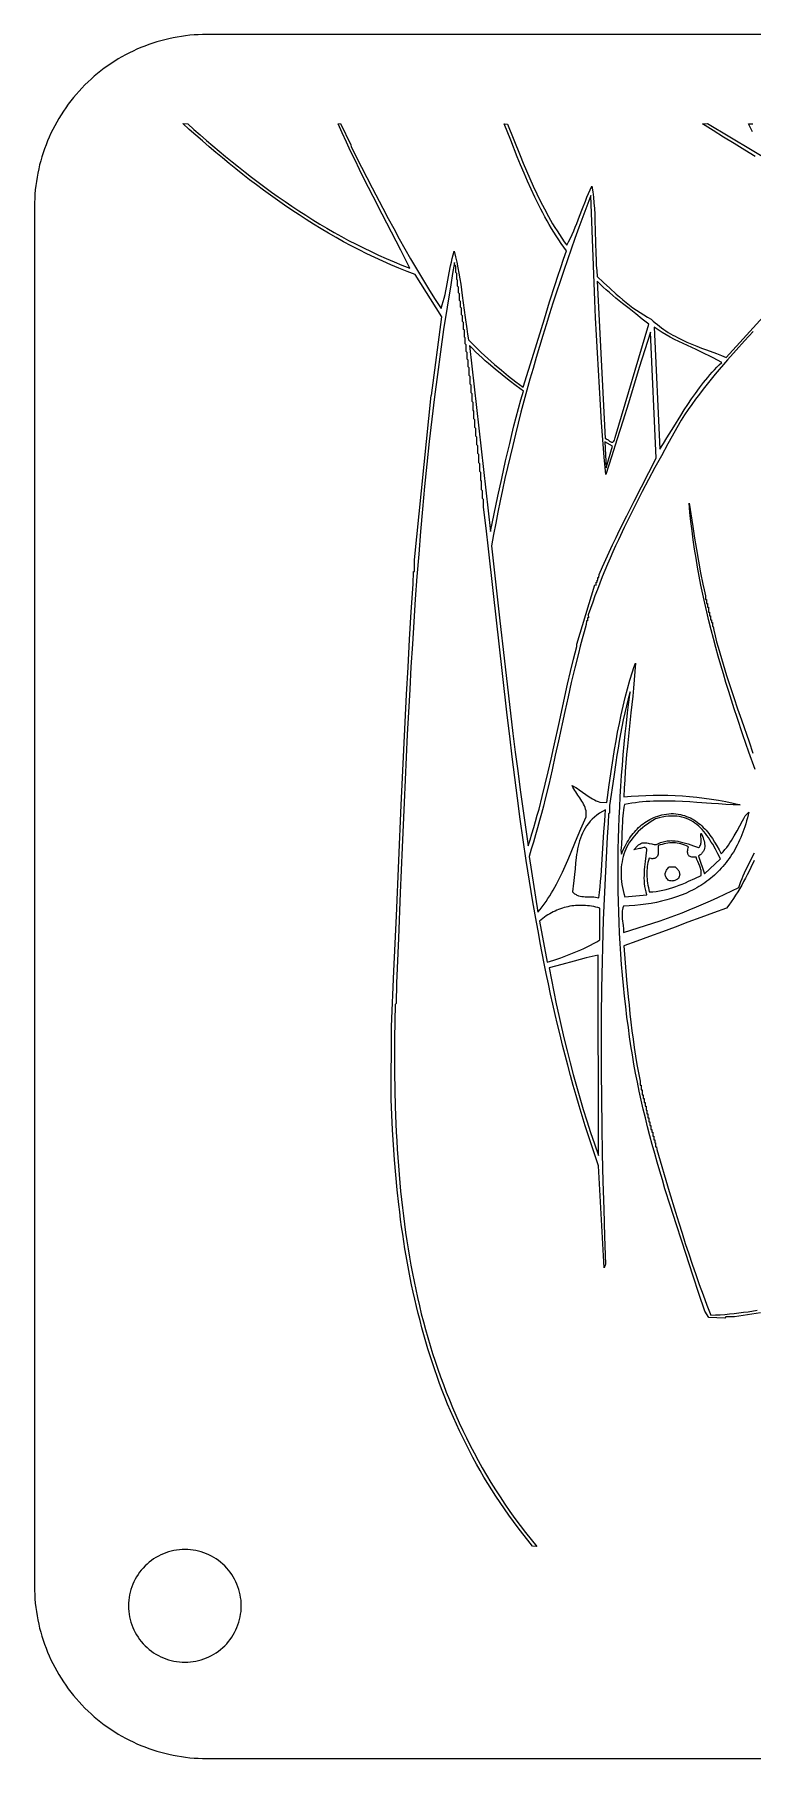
# Model space of a CAD drawing. Header units: metres. Extents: x 0 to 50, y -0.1 to 49.9.
# Drawn here: x 0 to 20.8, y -0.1 to 49.9 of the extents above; entities that cross this region are included whole.
import ezdxf

# ---------------------------------------------------------------- set-up
doc = ezdxf.new("R2010")
doc.units = ezdxf.units.M

msp = doc.modelspace()

# ---------------------------------------------------------------- linework, layer by layer
for points in [[(45, 49.937266), (5, 49.937266), (5, 49.937266), (4.875847, 49.935726), (4.752064, 49.931121), (4.628702, 49.923472), (4.505811, 49.912799), (4.383444, 49.899125), (4.261651, 49.882471), (4.140484, 49.862857), (4.019993, 49.840305), (3.900231, 49.814836), (3.781248, 49.786471), (3.663095, 49.755232), (3.545824, 49.72114), (3.429486, 49.684216), (3.314133, 49.644481), (3.199814, 49.601957), (3.086583, 49.556664), (2.974489, 49.508624), (2.863585, 49.457858), (2.75392, 49.404387), (2.645548, 49.348234), (2.538518, 49.289417), (2.432882, 49.22796), (2.328692, 49.163883), (2.225997, 49.097207), (2.124851, 49.027954), (2.025304, 48.956145), (1.927407, 48.881801), (1.831211, 48.804944), (1.736768, 48.725593), (1.644128, 48.643772), (1.553344, 48.5595), (1.464466, 48.4728), (1.464466, 48.4728), (1.377766, 48.383922), (1.293494, 48.293138), (1.211673, 48.200499), (1.132323, 48.106055), (1.055465, 48.00986), (0.981121, 47.911962), (0.909312, 47.812415), (0.840059, 47.711269), (0.773383, 47.608575), (0.709306, 47.504384), (0.647849, 47.398748), (0.589033, 47.291718), (0.532879, 47.183346), (0.479408, 47.073682), (0.428642, 46.962777), (0.380602, 46.850683), (0.33531, 46.737452), (0.292785, 46.623133), (0.25305, 46.50778), (0.216126, 46.391442), (0.182034, 46.274171), (0.150795, 46.156018), (0.12243, 46.037035), (0.096961, 45.917273), (0.074409, 45.796782), (0.054795, 45.675615), (0.038141, 45.553822), (0.024467, 45.431455), (0.013794, 45.308564), (0.006145, 45.185202), (0.00154, 45.061419), (0, 44.937266), (0, 4.937266), (0, 4.937266), (0.00154, 4.813114), (0.006145, 4.68933), (0.013794, 4.565968), (0.024467, 4.443078), (0.038141, 4.32071), (0.054795, 4.198917), (0.074409, 4.07775), (0.096961, 3.957259), (0.12243, 3.837497), (0.150795, 3.718514), (0.182034, 3.600361), (0.216126, 3.48309), (0.25305, 3.366753), (0.292785, 3.251399), (0.335309, 3.137081), (0.380602, 3.023849), (0.428642, 2.911755), (0.479408, 2.800851), (0.532879, 2.691187), (0.589033, 2.582814), (0.647849, 2.475784), (0.709306, 2.370148), (0.773383, 2.265958), (0.840059, 2.163264), (0.909312, 2.062117), (0.981121, 1.96257), (1.055465, 1.864673), (1.132323, 1.768477), (1.211673, 1.674034), (1.293494, 1.581394), (1.377766, 1.49061), (1.464466, 1.401732), (1.464466, 1.401732), (1.553344, 1.315032), (1.644128, 1.23076), (1.736768, 1.148939), (1.831211, 1.069589), (1.927407, 0.992731), (2.025304, 0.918387), (2.124851, 0.846578), (2.225997, 0.777325), (2.328692, 0.710649), (2.432882, 0.646572), (2.538518, 0.585115), (2.645548, 0.526299), (2.75392, 0.470145), (2.863585, 0.416674), (2.974489, 0.365908), (3.086583, 0.317868), (3.199814, 0.272576), (3.314133, 0.230051), (3.429486, 0.190316), (3.545824, 0.153392), (3.663095, 0.1193), (3.781248, 0.088061), (3.900231, 0.059696), (4.019993, 0.034227), (4.140484, 0.011675), (4.261651, -0.007938), (4.383444, -0.024593), (4.505811, -0.038267), (4.628702, -0.04894), (4.752064, -0.056589), (4.875847, -0.061194), (5, -0.062734)], [(4.30086, 47.353634), (4.445383, 47.347489), (4.445383, 47.347489), (4.626472, 47.185825), (4.80836, 47.025459), (4.991098, 46.866459), (5.174737, 46.708895), (5.359329, 46.552836), (5.544923, 46.398351), (5.731572, 46.245508), (5.919325, 46.094377), (6.108235, 45.945027), (6.298352, 45.797527), (6.489728, 45.651946), (6.682413, 45.508353), (6.876458, 45.366817), (7.071914, 45.227406), (7.268833, 45.090191), (7.467266, 44.95524), (7.667262, 44.822621), (7.868874, 44.692405), (8.072153, 44.56466), (8.277149, 44.439455), (8.483914, 44.316859), (8.692498, 44.196941), (8.902953, 44.07977), (9.115329, 43.965415), (9.329678, 43.853946), (9.546051, 43.745431), (9.764498, 43.639939), (9.985072, 43.53754), (10.207821, 43.438301), (10.432799, 43.342294), (10.660056, 43.249585), (10.889642, 43.160245), (10.889642, 43.160245), (10.626411, 43.682224), (10.359512, 44.202469), (10.09118, 44.722057), (9.82365, 45.242061), (9.559159, 45.763556), (9.428751, 46.025199), (9.299941, 46.287618), (9.173008, 46.550947), (9.048232, 46.815321), (8.925891, 47.080874), (8.806267, 47.347741), (8.876632, 47.352151), (9.181267, 46.739488), (9.188363, 46.680761), (9.188363, 46.680761), (9.492655, 46.085566), (9.797838, 45.49109), (10.106554, 44.898292), (10.263063, 44.602821), (10.421445, 44.308129), (10.582031, 44.014335), (10.745152, 43.721559), (10.911137, 43.429922), (11.080316, 43.139543), (11.25302, 42.850541), (11.429578, 42.563036), (11.610322, 42.277149), (11.795581, 41.992999), (11.795581, 41.992999), (11.830169, 42.092513), (11.861102, 42.19303), (11.888851, 42.294451), (11.913888, 42.396677), (11.936685, 42.499611), (11.957715, 42.603155), (11.996361, 42.811678), (12.033601, 43.021461), (12.073214, 43.23172), (12.09509, 43.336782), (12.118975, 43.441668), (12.145342, 43.546281), (12.174662, 43.650521), (12.174662, 43.650521), (12.214948, 43.492453), (12.251376, 43.333703), (12.284367, 43.174352), (12.314344, 43.014479), (12.341725, 42.854165), (12.366934, 42.693489), (12.412514, 42.371372), (12.496118, 41.726308), (12.540879, 41.404638), (12.565472, 41.244299), (12.592102, 41.084396), (12.592102, 41.084396), (12.681883, 40.990827), (12.772908, 40.898512), (12.865182, 40.807394), (12.958712, 40.717417), (13.053501, 40.628524), (13.149556, 40.540658), (13.246882, 40.453763), (13.345483, 40.367781), (13.546535, 40.198333), (13.752753, 40.031859), (13.964179, 39.867905), (14.180856, 39.706019), (14.180856, 39.706019), (14.336813, 40.200814), (14.489522, 40.697029), (14.79234, 41.691032), (14.946022, 42.187476), (15.103601, 42.682652), (15.18441, 42.929555), (15.266863, 43.175889), (15.351184, 43.42157), (15.437595, 43.666514), (15.437595, 43.666514), (15.360044, 43.771966), (15.284606, 43.878383), (15.211206, 43.985728), (15.13977, 44.093969), (15.070221, 44.20307), (15.002486, 44.312997), (14.936489, 44.423715), (14.872154, 44.535191), (14.809407, 44.647389), (14.748174, 44.760275), (14.688377, 44.873815), (14.629943, 44.987975), (14.516863, 45.218014), (14.408331, 45.450117), (14.303748, 45.684008), (14.202512, 45.919412), (14.104023, 46.156054), (14.00768, 46.393658), (13.81903, 46.870648), (13.631755, 47.34818), (13.724675, 47.338736), (13.724675, 47.338736), (13.906263, 46.885093), (14.088031, 46.432273), (14.180429, 46.206688), (14.274605, 45.981926), (14.371138, 45.758195), (14.470607, 45.5357), (14.57359, 45.314648), (14.680663, 45.095245), (14.792406, 44.877697), (14.909397, 44.662209), (14.97004, 44.555303), (15.032213, 44.448989), (15.095986, 44.343293), (15.161432, 44.238242), (15.228624, 44.13386), (15.297633, 44.030174), (15.368533, 43.92721), (15.441394, 43.824992), (15.441394, 43.824992), (15.496095, 43.926861), (15.547814, 44.030087), (15.596931, 44.134532), (15.643827, 44.240057), (15.688884, 44.346526), (15.732481, 44.453801), (15.816823, 44.670216), (15.8999, 44.8882), (15.984759, 45.106652), (16.028808, 45.215709), (16.074446, 45.324469), (16.122053, 45.432796), (16.17201, 45.54055), (16.17201, 45.54055), (16.195647, 45.378271), (16.215031, 45.215589), (16.230667, 45.052549), (16.243065, 44.889196), (16.25273, 44.725575), (16.260171, 44.561733), (16.270409, 44.233562), (16.27784, 43.905046), (16.286521, 43.576549), (16.292599, 43.41242), (16.300513, 43.248431), (16.310769, 43.084628), (16.323875, 42.921057), (16.323875, 42.921057), (16.506078, 42.748133), (16.689533, 42.576576), (16.87563, 42.408255), (16.970104, 42.325892), (17.065759, 42.245038), (17.16277, 42.165928), (17.26131, 42.088795), (17.361554, 42.013872), (17.463674, 41.941392), (17.567845, 41.871591), (17.67424, 41.804701), (17.783033, 41.740955), (17.894398, 41.680587), (17.894398, 41.680587), (17.952088, 41.625633), (18.010952, 41.572901), (18.070938, 41.522301), (18.131996, 41.473742), (18.194076, 41.42713), (18.257127, 41.382376), (18.321098, 41.339387), (18.385939, 41.298072), (18.451598, 41.258339), (18.518026, 41.220097), (18.585172, 41.183254), (18.652985, 41.147719), (18.790408, 41.080207), (18.929893, 41.016827), (19.071033, 40.956847), (19.213423, 40.899535), (19.356658, 40.844159), (19.500334, 40.789986), (19.787385, 40.682321), (19.92995, 40.627365), (20.071334, 40.570683), (22.619446, 43.372324)], [(21.065128, 12.864768), (20.686994, 12.8039), (20.307887, 12.748348), (20.057412, 12.745581), (20.029289, 12.711966), (19.563575, 12.731118), (19.445131, 12.914341), (19.445131, 12.914341), (19.278918, 13.420682), (19.11149, 13.926723), (18.777206, 14.939027), (18.612457, 15.445852), (18.450707, 15.953499), (18.29301, 16.46225), (18.216011, 16.717128), (18.140421, 16.972386), (18.06637, 17.228061), (17.993991, 17.484187), (17.923415, 17.7408), (17.854775, 17.997935), (17.788201, 18.255627), (17.723826, 18.51391), (17.661781, 18.77282), (17.602198, 19.032393), (17.545208, 19.292662), (17.490944, 19.553665), (17.439536, 19.815434), (17.391117, 20.078006), (17.345818, 20.341416), (17.303772, 20.605698), (17.265109, 20.870889), (17.229961, 21.137022), (17.229961, 21.137022), (17.190294, 21.441652), (17.153586, 21.74625), (17.119807, 22.050817), (17.088929, 22.355355), (17.060921, 22.659864), (17.035756, 22.964347), (17.013403, 23.268803), (16.993833, 23.573234), (16.977018, 23.877642), (16.962927, 24.182027), (16.951531, 24.48639), (16.942802, 24.790734), (16.936709, 25.095058), (16.933225, 25.399365), (16.932319, 25.703655), (16.933962, 26.007929), (16.938125, 26.312189), (16.944778, 26.616435), (16.953893, 26.92067), (16.96544, 27.224893), (16.97939, 27.529107), (16.995714, 27.833312), (17.014382, 28.13751), (17.035365, 28.441702), (17.058634, 28.745888), (17.084159, 29.05007), (17.111912, 29.35425), (17.141863, 29.658428), (17.173983, 29.962606), (17.208242, 30.266784), (17.244611, 30.570964), (17.283062, 30.875147), (17.283062, 30.875147), (17.227605, 30.672618), (17.176005, 30.469377), (17.127954, 30.265479), (17.083144, 30.060983), (17.041265, 29.855945), (17.002011, 29.650422), (16.965071, 29.444472), (16.930139, 29.238152), (16.896904, 29.031518), (16.86506, 28.824628), (16.804308, 28.410308), (16.685914, 27.581104), (16.683018, 27.358545), (16.65513, 27.330658), (16.645287, 27.06571), (16.645287, 27.06571), (16.619353, 26.665406), (16.595344, 26.265172), (16.573218, 25.865006), (16.552936, 25.464903), (16.534458, 25.064862), (16.517743, 24.664879), (16.50275, 24.264952), (16.48944, 23.865076), (16.477771, 23.465249), (16.467705, 23.065468), (16.459199, 22.66573), (16.452215, 22.266032), (16.442648, 21.466742), (16.438681, 20.667575), (16.439991, 19.868505), (16.446255, 19.069508), (16.457152, 18.270561), (16.472357, 17.471637), (16.491548, 16.672713), (16.514404, 15.873765), (16.5406, 15.074766), (16.569814, 14.275694), (16.528368, 14.171184), (16.36839, 17.122506), (16.36839, 17.122506), (16.267618, 17.412494), (16.169449, 17.702939), (16.073834, 17.993831), (15.980721, 18.285162), (15.890058, 18.576922), (15.801795, 18.869101), (15.715878, 19.161693), (15.632258, 19.454686), (15.550883, 19.748073), (15.471701, 20.041844), (15.394661, 20.33599), (15.319712, 20.630502), (15.246802, 20.925372), (15.17588, 21.220589), (15.106894, 21.516146), (15.039794, 21.812034), (14.974526, 22.108242), (14.911041, 22.404762), (14.849287, 22.701586), (14.789213, 22.998704), (14.730766, 23.296107), (14.673896, 23.593787), (14.618551, 23.891733), (14.56468, 24.189938), (14.461154, 24.787086), (14.362907, 25.385159), (14.269527, 25.984084), (14.180603, 26.58379), (14.095725, 27.184204), (14.01448, 27.785256), (13.936458, 28.386871), (13.861247, 28.988979), (13.788437, 29.591508), (13.717616, 30.194385), (13.580296, 31.400896), (13.311435, 33.814931), (13.173315, 35.021301), (13.101893, 35.624073), (13.028348, 36.226473), (13.029749, 36.449817), (13.001861, 36.477704), (13.001861, 36.700803), (12.973974, 36.72869), (12.973974, 36.979676), (12.946086, 37.007564), (12.946086, 37.230662), (12.918199, 37.25855), (12.918199, 37.481648), (12.890311, 37.509536), (12.890311, 37.760522), (12.862424, 37.788409), (12.862424, 38.011508), (12.834536, 38.039395), (12.834536, 38.262494), (12.806648, 38.290381), (12.806648, 38.51348), (12.778761, 38.541367), (12.778761, 38.764466), (12.750873, 38.792353), (12.750873, 39.015452), (12.722986, 39.043339), (12.722986, 39.266438), (12.695098, 39.294325), (12.695098, 39.517424), (12.667211, 39.545311), (12.667211, 39.76841), (12.639323, 39.796297), (12.639323, 40.019396), (12.611436, 40.047283), (12.611436, 40.270382), (12.583548, 40.298269), (12.583548, 40.493481), (12.55566, 40.521368), (12.55566, 40.71658), (12.527773, 40.744467), (12.527773, 40.939678), (12.499885, 40.967566), (12.499885, 41.13489), (12.471998, 41.162777), (12.471998, 41.357988), (12.44411, 41.385876), (12.44411, 41.581087), (12.416223, 41.608974), (12.416223, 41.776298), (12.388335, 41.804186), (12.388335, 41.999397), (12.360448, 42.027284), (12.360448, 42.194608), (12.33256, 42.222496), (12.33256, 42.417707), (12.304673, 42.445594), (12.304673, 42.612918), (12.276785, 42.640806), (12.276785, 42.80813), (12.248897, 42.836017), (12.248897, 43.003341), (12.22101, 43.031228), (12.22101, 43.22644), (12.193122, 43.22644), (12.186319, 43.324599), (12.186319, 43.324599), (12.130088, 43.000849), (12.07538, 42.676955), (11.970426, 42.028746), (11.871234, 41.379992), (11.777581, 40.730712), (11.689246, 40.080929), (11.606006, 39.430663), (11.527638, 38.779934), (11.45392, 38.128763), (11.38463, 37.47717), (11.319545, 36.825177), (11.258443, 36.172804), (11.201102, 35.520071), (11.147299, 34.866999), (11.096812, 34.213609), (11.049418, 33.559922), (11.004895, 32.905958), (10.96302, 32.251737), (10.923572, 31.597281), (10.886328, 30.94261), (10.851065, 30.287744), (10.817561, 29.632705), (10.785593, 28.977512), (10.725379, 27.666751), (10.668643, 26.355625), (10.613605, 25.0443), (10.558487, 23.732941), (10.50151, 22.421712), (10.491982, 21.836853), (10.464094, 21.808965), (10.446973, 20.818074), (10.446973, 20.818074), (10.445416, 20.320432), (10.448132, 19.824044), (10.455534, 19.329025), (10.468037, 18.835489), (10.486055, 18.34355), (10.497262, 18.098216), (10.510003, 17.853324), (10.52433, 17.608888), (10.540295, 17.364923), (10.557949, 17.121443), (10.577344, 16.878462), (10.598533, 16.635995), (10.621567, 16.394056), (10.646497, 16.152659), (10.673376, 15.911818), (10.702255, 15.671549), (10.733186, 15.431864), (10.76622, 15.192779), (10.801411, 14.954307), (10.838809, 14.716464), (10.878466, 14.479262), (10.920434, 14.242717), (10.964765, 14.006843), (11.011511, 13.771654), (11.060723, 13.537165), (11.112453, 13.303388), (11.166753, 13.07034), (11.223674, 12.838035), (11.283269, 12.606485), (11.34559, 12.375707), (11.410688, 12.145713), (11.478614, 11.916519), (11.549421, 11.688138), (11.623161, 11.460586), (11.699885, 11.233876), (11.779645, 11.008022), (11.862493, 10.783039), (11.94848, 10.558941), (12.037659, 10.335743), (12.130081, 10.113458), (12.225798, 9.892101), (12.324861, 9.671686), (12.427324, 9.452228), (12.533236, 9.233741), (12.642651, 9.016239), (12.75562, 8.799736), (12.872194, 8.584247), (12.992426, 8.369785), (13.116367, 8.156366), (13.24407, 7.944004), (13.375585, 7.732712), (13.510965, 7.522506), (13.650261, 7.313399), (13.793525, 7.105405), (13.94081, 6.89854), (14.092166, 6.692817), (14.247646, 6.48825), (14.407302, 6.284854), (14.571184, 6.082643), (14.453365, 6.094879), (14.453365, 6.094879), (14.308898, 6.27223), (14.167767, 6.450618), (14.029933, 6.630031), (13.895359, 6.810457), (13.764007, 6.991885), (13.635838, 7.174302), (13.510815, 7.357697), (13.388899, 7.542059), (13.270053, 7.727375), (13.154238, 7.913634), (13.041416, 8.100824), (12.93155, 8.288933), (12.824601, 8.47795), (12.720531, 8.667863), (12.619302, 8.85866), (12.520876, 9.05033), (12.425215, 9.24286), (12.332282, 9.436239), (12.242037, 9.630455), (12.154443, 9.825497), (12.069462, 10.021352), (11.987056, 10.218009), (11.907186, 10.415457), (11.829815, 10.613683), (11.754905, 10.812676), (11.682418, 11.012424), (11.612315, 11.212915), (11.544558, 11.414138), (11.47911, 11.616081), (11.415932, 11.818732), (11.354987, 12.022079), (11.296236, 12.226111), (11.239641, 12.430816), (11.185165, 12.636181), (11.132769, 12.842197), (11.082414, 13.04885), (11.034064, 13.256129), (10.98768, 13.464022), (10.943224, 13.672518), (10.900657, 13.881605), (10.859943, 14.09127), (10.821042, 14.301503), (10.783917, 14.512291), (10.74853, 14.723624), (10.714843, 14.935488), (10.682817, 15.147873), (10.652415, 15.360766), (10.623598, 15.574156), (10.596329, 15.788031), (10.570569, 16.00238), (10.523426, 16.432451), (10.481863, 16.864274), (10.445578, 17.297757), (10.414265, 17.732805), (10.387619, 18.169323), (10.365338, 18.60722), (10.347115, 19.046399), (10.357785, 21.167973), (10.357785, 21.167973), (10.429621, 22.771947), (10.499067, 24.375981), (10.568248, 25.97998), (10.639285, 27.583852), (10.7143, 29.187502), (10.753963, 29.989215), (10.795416, 30.790837), (10.838925, 31.592357), (10.884755, 32.393763), (10.933172, 33.195044), (10.98444, 33.996187), (10.993958, 34.358267), (11.021845, 34.358267), (11.021845, 34.703108), (11.50755, 39.46331), (11.513941, 39.462972), (11.82021, 41.750484), (11.047853, 42.973743), (11.047853, 42.973743), (10.807942, 43.06574), (10.570405, 43.161403), (10.335192, 43.260654), (10.102253, 43.363416), (9.871537, 43.469612), (9.642996, 43.579165), (9.416579, 43.691999), (9.192237, 43.808035), (8.969919, 43.927198), (8.749577, 44.04941), (8.531159, 44.174594), (8.314617, 44.302673), (8.0999, 44.43357), (7.886959, 44.567208), (7.675744, 44.703511), (7.466205, 44.8424), (7.258291, 44.9838), (7.051955, 45.127632), (6.847145, 45.273821), (6.643811, 45.422289), (6.441905, 45.572958), (6.241375, 45.725753), (6.042173, 45.880596), (5.844248, 46.037409), (5.647551, 46.196117), (5.452032, 46.356642), (5.257641, 46.518907), (5.064327, 46.682834), (4.872043, 46.848348), (4.680736, 47.01537), (4.490359, 47.183825), (4.30086, 47.353634)], [(20.913003, 46.397638), (20.606805, 46.583391), (20.3007, 46.771584), (19.994929, 46.962048), (19.68973, 47.154616), (19.385344, 47.349121), (19.530532, 47.353086), (21.474527, 46.198268)], [(20.832851, 47.115708), (20.791535, 47.191382), (20.752417, 47.268421), (20.715706, 47.346952), (20.843229, 47.344256)], [(16.140194, 45.264779), (16.140194, 45.264779), (16.023038, 44.955241), (15.907444, 44.645251), (15.793431, 44.334802), (15.681016, 44.02389), (15.57022, 43.71251), (15.461059, 43.400655), (15.353554, 43.088322), (15.247722, 42.775504), (15.143582, 42.462196), (15.041154, 42.148393), (14.940455, 41.83409), (14.841505, 41.519281), (14.744322, 41.203961), (14.648925, 40.888125), (14.555332, 40.571768), (14.463563, 40.254884), (14.373635, 39.937468), (14.285568, 39.619514), (14.19938, 39.301018), (14.11509, 38.981974), (14.032717, 38.662377), (13.952279, 38.342222), (13.873794, 38.021502), (13.797283, 37.700214), (13.722763, 37.378351), (13.650253, 37.055909), (13.579772, 36.732882), (13.511338, 36.409265), (13.44497, 36.085052), (13.380687, 35.760239), (13.318508, 35.43482), (13.25845, 35.108789), (13.25845, 35.108789), (13.499796, 32.933205), (13.62293, 31.844995), (13.749635, 30.756591), (13.88136, 29.668054), (13.949558, 29.123755), (14.019554, 28.579447), (14.091529, 28.035137), (14.165664, 27.490833), (14.24214, 26.946543), (14.321139, 26.402274), (14.321139, 26.402274), (14.37815, 26.579637), (14.433329, 26.757466), (14.486778, 26.935735), (14.538595, 27.11442), (14.588882, 27.293495), (14.637738, 27.472935), (14.731559, 27.832806), (14.82086, 28.193831), (14.906441, 28.555808), (14.989104, 28.918533), (15.06965, 29.281803), (15.227598, 30.00917), (15.386695, 30.736286), (15.468677, 31.099243), (15.55335, 31.461528), (15.641515, 31.822939), (15.733974, 32.183272), (15.73469, 32.25215), (16.261952, 33.977209), (16.292592, 33.967844), (16.292592, 34.051506), (16.32048, 34.051506), (16.32048, 34.107281), (16.348367, 34.107281), (16.348367, 34.190943), (16.376255, 34.190943), (16.384039, 34.277608), (16.384039, 34.277608), (16.477609, 34.49422), (16.573403, 34.709597), (16.671226, 34.923841), (16.770886, 35.137054), (16.872189, 35.349339), (16.974943, 35.560798), (17.184028, 35.981646), (17.396596, 36.400416), (17.611102, 36.817928), (17.826001, 37.234998), (18.039748, 37.652444), (17.870375, 41.307517), (17.870375, 41.307517), (17.707305, 40.792886), (17.546907, 40.277369), (17.229408, 39.244178), (17.069948, 38.726752), (16.908442, 38.20894), (16.74371, 37.690866), (16.574572, 37.172654), (16.574572, 37.172654), (16.532004, 37.677204), (16.492331, 38.181948), (16.455374, 38.686877), (16.420952, 39.191987), (16.388886, 39.697269), (16.358996, 40.202716), (16.331101, 40.708323), (16.305023, 41.214081), (16.280581, 41.719984), (16.257595, 42.226024), (16.215274, 43.238492), (16.17662, 44.251429), (16.140194, 45.264779)], [(16.321746, 42.783993), (16.557243, 38.222797), (16.557243, 38.222797), (16.578265, 38.215728), (16.59931, 38.205052), (16.620294, 38.191798), (16.641138, 38.176998), (16.68208, 38.146879), (16.702016, 38.133621), (16.721486, 38.122938), (16.740411, 38.11586), (16.758708, 38.113418), (16.767595, 38.114257), (16.776296, 38.116641), (16.784799, 38.1207), (16.793095, 38.126561), (16.801173, 38.134354), (16.809023, 38.144208), (16.824, 38.170612), (16.837944, 38.206803), (16.850773, 38.253813), (17.823489, 41.532009), (17.823489, 41.532009), (17.635034, 41.685256), (17.444029, 41.836306), (17.251854, 41.986722), (17.059891, 42.138067), (16.869518, 42.291904), (16.775359, 42.370245), (16.682116, 42.449796), (16.58996, 42.53075), (16.499065, 42.613304), (16.409603, 42.697653), (16.321746, 42.783993)], [(20.85247, 41.322327), (20.601721, 41.051802), (20.353256, 40.77929), (20.108035, 40.503971), (19.98694, 40.365003), (19.867016, 40.225025), (19.748382, 40.083936), (19.63116, 39.941632), (19.515467, 39.798011), (19.401426, 39.652971), (19.289155, 39.506409), (19.178774, 39.358223), (19.070404, 39.20831), (18.964165, 39.056568), (18.860175, 38.902894), (18.758557, 38.747185), (18.758557, 38.747185), (18.377403, 38.062726), (18.188317, 37.719872), (18.000903, 37.376271), (17.815671, 37.031673), (17.63313, 36.685829), (17.453791, 36.338491), (17.278162, 35.98941), (17.106753, 35.638336), (16.940073, 35.285021), (16.858666, 35.107446), (16.778632, 34.929217), (16.700036, 34.750303), (16.62294, 34.570673), (16.547408, 34.390296), (16.473505, 34.209141), (16.401293, 34.027177), (16.330837, 33.844372), (16.2622, 33.660697), (16.195446, 33.476118), (16.130638, 33.290606), (16.067841, 33.104129), (16.069492, 33.019675), (16.041604, 33.019675), (16.041604, 32.936013), (16.013717, 32.936013), (16.005361, 32.823095), (16.005361, 32.823095), (15.946082, 32.614683), (15.888647, 32.405839), (15.83292, 32.196595), (15.778765, 31.986984), (15.674627, 31.566792), (15.575149, 31.145521), (15.479242, 30.723432), (15.385822, 30.300786), (15.202097, 29.454861), (15.109619, 29.032102), (15.015282, 28.609826), (14.918, 28.188293), (14.816688, 27.767763), (14.764181, 27.557955), (14.710259, 27.348495), (14.654786, 27.139416), (14.597626, 26.930751), (14.538644, 26.722531), (14.477703, 26.51479), (14.414669, 26.307559), (14.349405, 26.100872), (14.605599, 24.48104)], [(17.976393, 41.450447), (18.144478, 37.915255), (18.144478, 37.915255), (18.247546, 38.075587), (18.349043, 38.237055), (18.5497, 38.562049), (18.751196, 38.887544), (18.853743, 39.049638), (18.958279, 39.210848), (19.065399, 39.370837), (19.175695, 39.529268), (19.289763, 39.685806), (19.408194, 39.840113), (19.531582, 39.991852), (19.595321, 40.066655), (19.660521, 40.140689), (19.727258, 40.213913), (19.795605, 40.286285), (19.865636, 40.357763), (19.937426, 40.428304), (19.937426, 40.428304), (19.81657, 40.494801), (19.694149, 40.558631), (19.570449, 40.620289), (19.445757, 40.680274), (19.194542, 40.79721), (18.942798, 40.913416), (18.817444, 40.972487), (18.692818, 41.032866), (18.569206, 41.09505), (18.446895, 41.159537), (18.326171, 41.226823), (18.207322, 41.297405), (18.090634, 41.371781), (17.976393, 41.450447)], [(12.617313, 40.915689), (13.228157, 35.524139), (13.228157, 35.524139), (13.446859, 36.546863), (13.556953, 37.058195), (13.669863, 37.568874), (13.787331, 38.078426), (13.848318, 38.332632), (13.911097, 38.586378), (13.975886, 38.839606), (14.042902, 39.092255), (14.112363, 39.344268), (14.184486, 39.595584), (14.184486, 39.595584), (13.975957, 39.749829), (13.770577, 39.906229), (13.568576, 40.065244), (13.370184, 40.227337), (13.175632, 40.392967), (13.079867, 40.477253), (12.985149, 40.562595), (12.891506, 40.649053), (12.798966, 40.736682), (12.707559, 40.825542), (12.617313, 40.915689)], [(16.546816, 38.127073), (16.58242, 37.373374), (16.771874, 37.997442), (16.546816, 38.127073)], [(20.907855, 28.616962), (20.729632, 29.119603), (20.555195, 29.623132), (20.385333, 30.127752), (20.302364, 30.380535), (20.220835, 30.633668), (20.140844, 30.887177), (20.06249, 31.141086), (19.985872, 31.395422), (19.911088, 31.650209), (19.838237, 31.905474), (19.767418, 32.161242), (19.69873, 32.417539), (19.63227, 32.67439), (19.568138, 32.931821), (19.506432, 33.189857), (19.447251, 33.448524), (19.390693, 33.707848), (19.336858, 33.967853), (19.285844, 34.228567), (19.237749, 34.490014), (19.192673, 34.752219), (19.150713, 35.015209), (19.111969, 35.279009), (19.07654, 35.543644), (19.044523, 35.809141), (19.016017, 36.075524), (18.991122, 36.342819), (18.991122, 36.342819), (19.098079, 35.669728), (19.15191, 35.33331), (19.207364, 34.997228), (19.265479, 34.661672), (19.327294, 34.326828), (19.39385, 33.992887), (19.429231, 33.826313), (19.466186, 33.660036), (19.471773, 33.549534), (19.499661, 33.549534), (19.499661, 33.437985), (19.527548, 33.437985), (19.527548, 33.326435), (19.555436, 33.326435), (19.555436, 33.186999), (19.583323, 33.186999), (19.583323, 33.075449), (19.611211, 33.075449), (19.611211, 32.9639), (19.639098, 32.9639), (19.639098, 32.880238), (19.666986, 32.880238), (19.666986, 32.768689), (19.694873, 32.768689), (19.708926, 32.657172), (19.708926, 32.657172), (19.749504, 32.492218), (19.791896, 32.32783), (19.835987, 32.163968), (19.881661, 32.000591), (19.977294, 31.675133), (20.077869, 31.351138), (20.182462, 31.028283), (20.290146, 30.70625), (20.399995, 30.384717), (20.511083, 30.063364), (20.733275, 29.419917), (20.842526, 29.097182)], [(14.605599, 24.48104), (14.605599, 24.48104), (14.668366, 24.557681), (14.728933, 24.635467), (14.7874, 24.714347), (14.843861, 24.794271), (14.898414, 24.87519), (14.951156, 24.957053), (15.002182, 25.03981), (15.051591, 25.12341), (15.099479, 25.207803), (15.145942, 25.292939), (15.234981, 25.46524), (15.319483, 25.63991), (15.400221, 25.816548), (15.47797, 25.994751), (15.553502, 26.174118), (15.701015, 26.534737), (15.848949, 26.895189), (15.92501, 27.074348), (16.003497, 27.25226), (16.004759, 27.417005), (16.004759, 27.417005), (15.990527, 27.469122), (15.973085, 27.519362), (15.952801, 27.567951), (15.930046, 27.615115), (15.90519, 27.661082), (15.878603, 27.706077), (15.821715, 27.794061), (15.762341, 27.880879), (15.703441, 27.968345), (15.675094, 28.012886), (15.647975, 28.058269), (15.622454, 28.104721), (15.598901, 28.152467), (15.598901, 28.152467), (15.652286, 28.126428), (15.704134, 28.097922), (15.75469, 28.06736), (15.8042, 28.035147), (15.901063, 27.967409), (15.996688, 27.897975), (16.093039, 27.830112), (16.1421, 27.797791), (16.19208, 27.767088), (16.243223, 27.738411), (16.295775, 27.71217), (16.349982, 27.688772), (16.406088, 27.668625), (16.607124, 27.666456), (16.607124, 27.666456), (16.67645, 28.177398), (16.749608, 28.687473), (16.788545, 28.942042), (16.829547, 29.196223), (16.872981, 29.449957), (16.919216, 29.703188), (16.968621, 29.955858), (17.021565, 30.20791), (17.078416, 30.459286), (17.139543, 30.70993), (17.205315, 30.959783), (17.2761, 31.208789), (17.352267, 31.456889), (17.392484, 31.580582), (17.434185, 31.704027), (17.434185, 31.704027), (17.418945, 31.463514), (17.400627, 31.223154), (17.379732, 30.982866), (17.356764, 30.742567), (17.306618, 30.261611), (17.254207, 29.77963), (17.203553, 29.29597), (17.180141, 29.053305), (17.158676, 28.809975), (17.13966, 28.565897), (17.123595, 28.320989), (17.110985, 28.075171), (17.102331, 27.828359), (17.102331, 27.828359), (17.314827, 27.846868), (17.527116, 27.861159), (17.739196, 27.87119), (17.951062, 27.876917), (18.162712, 27.878298), (18.374141, 27.875291), (18.585346, 27.867854), (18.796325, 27.855944), (19.007073, 27.839518), (19.217586, 27.818535), (19.427862, 27.792952), (19.637897, 27.762727), (19.847687, 27.727817), (20.057229, 27.68818), (20.26652, 27.643773), (20.475556, 27.594555), (20.475556, 27.594555), (20.266426, 27.6003), (20.057238, 27.609607), (19.84798, 27.621573), (19.638643, 27.635294), (19.219693, 27.664393), (19.010061, 27.677966), (18.80031, 27.689683), (18.590431, 27.698642), (18.380415, 27.703941), (18.170251, 27.704676), (18.06511, 27.70305), (17.959929, 27.699944), (17.854706, 27.695247), (17.74944, 27.688844), (17.64413, 27.680623), (17.538775, 27.670472), (17.433372, 27.658277), (17.327922, 27.643925), (17.222423, 27.627304), (17.116873, 27.608301), (17.116873, 27.608301), (17.100185, 27.525846), (17.086641, 27.443079), (17.075855, 27.360035), (17.067441, 27.276747), (17.061013, 27.193252), (17.056186, 27.109584), (17.049791, 26.941867), (17.04517, 26.773875), (17.039238, 26.605886), (17.034815, 26.52198), (17.028908, 26.438179), (17.02113, 26.354518), (17.011095, 26.271031), (17.028908, 26.1684), (17.028908, 26.1684), (17.08177, 26.287332), (17.1382, 26.401715), (17.167848, 26.457102), (17.1985, 26.511231), (17.230196, 26.564064), (17.262972, 26.615561), (17.296866, 26.665682), (17.331917, 26.714386), (17.368161, 26.761634), (17.405636, 26.807387), (17.44438, 26.851603), (17.484431, 26.894244), (17.525827, 26.93527), (17.568604, 26.97464), (17.612801, 27.012315), (17.658456, 27.048255), (17.705606, 27.08242), (17.754289, 27.11477), (17.804542, 27.145266), (17.856404, 27.173867), (17.909912, 27.200534), (17.965103, 27.225226), (18.022015, 27.247905), (18.080687, 27.268529), (18.141155, 27.28706), (18.203458, 27.303457), (18.267632, 27.31768), (18.333717, 27.32969), (18.401749, 27.339447), (18.471766, 27.34691), (18.471766, 27.34691), (18.542558, 27.342919), (18.611018, 27.336083), (18.677215, 27.326475), (18.741217, 27.314171), (18.803094, 27.299245), (18.862915, 27.281771), (18.920747, 27.261824), (18.976661, 27.239477), (19.030724, 27.214807), (19.083006, 27.187886), (19.133576, 27.15879), (19.182502, 27.127593), (19.229853, 27.09437), (19.275698, 27.059194), (19.320107, 27.02214), (19.363147, 26.983284), (19.404887, 26.942698), (19.445397, 26.900458), (19.484745, 26.856638), (19.523001, 26.811313), (19.560232, 26.764556), (19.596508, 26.716443), (19.66647, 26.616445), (19.733437, 26.511913), (19.79796, 26.403444), (19.86059, 26.291633), (19.921877, 26.177076), (19.921877, 26.177076), (19.97902, 26.235233), (20.032856, 26.295836), (20.083704, 26.358657), (20.131883, 26.423467), (20.177712, 26.490037), (20.221512, 26.558138), (20.263601, 26.627542), (20.304299, 26.69802), (20.382798, 26.84128), (20.459564, 26.98609), (20.537153, 27.130617), (20.577054, 27.202203), (20.618118, 27.273031), (20.726713, 27.385576), (20.70654, 27.302782), (20.70654, 27.302782), (20.683905, 27.214785), (20.65998, 27.128572), (20.634775, 27.044129), (20.608299, 26.96144), (20.580564, 26.880492), (20.55158, 26.801269), (20.521357, 26.723756), (20.489905, 26.647939), (20.457235, 26.573803), (20.423356, 26.501333), (20.388279, 26.430516), (20.352015, 26.361335), (20.314574, 26.293776), (20.275966, 26.227824), (20.2362, 26.163466), (20.195289, 26.100685), (20.153241, 26.039468), (20.110068, 25.979799), (20.065778, 25.921664), (20.020384, 25.865048), (19.973894, 25.809936), (19.92632, 25.756314), (19.877672, 25.704167), (19.827959, 25.65348), (19.777192, 25.604239), (19.725382, 25.556428), (19.672539, 25.510033), (19.618672, 25.46504), (19.563793, 25.421433), (19.507912, 25.379197), (19.451038, 25.338319), (19.393182, 25.298783), (19.334355, 25.260575), (19.274567, 25.22368), (19.213828, 25.188083), (19.152148, 25.153769), (19.089537, 25.120724), (19.026007, 25.088933), (18.896227, 25.029054), (18.76289, 24.974014), (18.626078, 24.923696), (18.485874, 24.877981), (18.342359, 24.836751), (18.195617, 24.79989), (18.04573, 24.767279), (17.892779, 24.7388), (17.736848, 24.714335), (17.578017, 24.693767), (17.416371, 24.676978), (17.251991, 24.663849), (17.084959, 24.654264), (17.084959, 24.654264), (17.069947, 24.609421), (17.059029, 24.564377), (17.051757, 24.5191), (17.047684, 24.47356), (17.046361, 24.427727), (17.047342, 24.381569), (17.050178, 24.335055), (17.054423, 24.288156), (17.076535, 24.096087), (17.084404, 23.996938), (17.085975, 23.946478), (17.085374, 23.895386), (17.085374, 23.895386), (17.301133, 23.958681), (17.516026, 24.024228), (17.730053, 24.092068), (17.943215, 24.162243), (18.155511, 24.234793), (18.366942, 24.30976), (18.577505, 24.387183), (18.787202, 24.467104), (18.996033, 24.549563), (19.203996, 24.634602), (19.411092, 24.722262), (19.61732, 24.812583), (19.82268, 24.905605), (20.027173, 25.001371), (20.230797, 25.09992), (20.433552, 25.201294), (20.433552, 25.201294), (20.462777, 25.287053), (20.494614, 25.372147), (20.528746, 25.456654), (20.564856, 25.540651), (20.641735, 25.707425), (20.72271, 25.873089), (20.805238, 26.038264), (20.886776, 26.203568)], [(16.571034, 27.452368), (16.571034, 27.452368), (16.480731, 27.403053), (16.397124, 27.350971), (16.319932, 27.296238), (16.248874, 27.238971), (16.183668, 27.179284), (16.124034, 27.117294), (16.06969, 27.053115), (16.020355, 26.986864), (15.975749, 26.918656), (15.935589, 26.848606), (15.899595, 26.776831), (15.867487, 26.703445), (15.838982, 26.628565), (15.813799, 26.552306), (15.791658, 26.474783), (15.772277, 26.396112), (15.755375, 26.316409), (15.740672, 26.235789), (15.727885, 26.154368), (15.716735, 26.072261), (15.698216, 25.906454), (15.682868, 25.739291), (15.668441, 25.571698), (15.652686, 25.404598), (15.633354, 25.238918), (15.621644, 25.156899), (15.608196, 25.075581), (15.608196, 25.075581), (15.628647, 25.054495), (15.64951, 25.035564), (15.670767, 25.018671), (15.692398, 25.0037), (15.714385, 24.990536), (15.73671, 24.979062), (15.759355, 24.969164), (15.7823, 24.960724), (15.829019, 24.947759), (15.87672, 24.93924), (15.925253, 24.934239), (15.974473, 24.931831), (16.074376, 24.931083), (16.175245, 24.929582), (16.225672, 24.926232), (16.275897, 24.919913), (16.325771, 24.909699), (16.375148, 24.894662), (16.375148, 24.894662), (16.394056, 25.054213), (16.410878, 25.213823), (16.425873, 25.37349), (16.439295, 25.533208), (16.462449, 25.852784), (16.482389, 26.172516), (16.501167, 26.492374), (16.520834, 26.812324), (16.543439, 27.132333), (16.556485, 27.292349), (16.571034, 27.452368)], [(17.12423, 24.930022), (17.768318, 24.988386), (17.768318, 24.988386), (17.744037, 25.068986), (17.725004, 25.149507), (17.71079, 25.229972), (17.700969, 25.310407), (17.695114, 25.390836), (17.692798, 25.471284), (17.693593, 25.551774), (17.697074, 25.632332), (17.702813, 25.712983), (17.710382, 25.79375), (17.729308, 25.955731), (17.750433, 26.118474), (17.770344, 26.282174), (17.770344, 26.282174), (17.762446, 26.307658), (17.753096, 26.327602), (17.742439, 26.34255), (17.730616, 26.353041), (17.71777, 26.359617), (17.704042, 26.362819), (17.689574, 26.363188), (17.67451, 26.361266), (17.643161, 26.352712), (17.611131, 26.341488), (17.579559, 26.331922), (17.5643, 26.329114), (17.549582, 26.328344), (17.389739, 26.287537), (17.494215, 26.404712), (17.494215, 26.404712), (17.527226, 26.435769), (17.560643, 26.459681), (17.594429, 26.477157), (17.628544, 26.488909), (17.662953, 26.495647), (17.697616, 26.498082), (17.732496, 26.496925), (17.767556, 26.492886), (17.802757, 26.486675), (17.838062, 26.479004), (17.908832, 26.462122), (17.944221, 26.454333), (17.979563, 26.447925), (18.01482, 26.44361), (18.049954, 26.442099), (18.049954, 26.442099), (18.089077, 26.463347), (18.128035, 26.482163), (18.166838, 26.498637), (18.205496, 26.512857), (18.244018, 26.524913), (18.282414, 26.534892), (18.320695, 26.542884), (18.358869, 26.548977), (18.396948, 26.553261), (18.43494, 26.555824), (18.472855, 26.556756), (18.510703, 26.556144), (18.586239, 26.550648), (18.661625, 26.540046), (18.736941, 26.525049), (18.812264, 26.506369), (18.887674, 26.484715), (18.963249, 26.4608), (19.115207, 26.409026), (19.268767, 26.356734), (19.268767, 26.356734), (19.290175, 26.37856), (19.307157, 26.401408), (19.320175, 26.425177), (19.32969, 26.449769), (19.336165, 26.475082), (19.340062, 26.501017), (19.341844, 26.527474), (19.341971, 26.554353), (19.339114, 26.608975), (19.335188, 26.664084), (19.33389, 26.71888), (19.335381, 26.74591), (19.338917, 26.772562), (19.338917, 26.772562), (19.379338, 26.682389), (19.39736, 26.637603), (19.413276, 26.593101), (19.426597, 26.54895), (19.436839, 26.505213), (19.443514, 26.461955), (19.446135, 26.419241), (19.444218, 26.377134), (19.437274, 26.335699), (19.424818, 26.295002), (19.416371, 26.274949), (19.406363, 26.255105), (19.394734, 26.235478), (19.381423, 26.216075), (19.366369, 26.196904), (19.349511, 26.177974), (19.330789, 26.159293), (19.310141, 26.140869), (19.262826, 26.104822), (19.442488, 25.598517), (19.901671, 26.02744), (19.901671, 26.02744), (19.828478, 26.172109), (19.753589, 26.313831), (19.6761, 26.45118), (19.636099, 26.517769), (19.595108, 26.58273), (19.553016, 26.645885), (19.509709, 26.707056), (19.465074, 26.766064), (19.418998, 26.822731), (19.371369, 26.876879), (19.322073, 26.92833), (19.270997, 26.976905), (19.218028, 27.022426), (19.163054, 27.064715), (19.105961, 27.103594), (19.046637, 27.138885), (18.984968, 27.170408), (18.920841, 27.197987), (18.854144, 27.221442), (18.784763, 27.240596), (18.712586, 27.255271), (18.637499, 27.265287), (18.55939, 27.270467), (18.478145, 27.270633), (18.393652, 27.265606), (18.305797, 27.255208), (18.214468, 27.239261), (18.119552, 27.217586), (18.020935, 27.190006), (18.020935, 27.190006), (17.938068, 27.141271), (17.858872, 27.091077), (17.783335, 27.039428), (17.711442, 26.986328), (17.643181, 26.931783), (17.578537, 26.875798), (17.517499, 26.818376), (17.460052, 26.759523), (17.406184, 26.699244), (17.355881, 26.637543), (17.309129, 26.574425), (17.265916, 26.509895), (17.226227, 26.443958), (17.190051, 26.376617), (17.157373, 26.307879), (17.12818, 26.237747), (17.102459, 26.166227), (17.080197, 26.093323), (17.06138, 26.01904), (17.045995, 25.943383), (17.034029, 25.866356), (17.025468, 25.787964), (17.020299, 25.708212), (17.018509, 25.627105), (17.020085, 25.544647), (17.025012, 25.460843), (17.033279, 25.375698), (17.044871, 25.289217), (17.059776, 25.201404), (17.077979, 25.112264), (17.099468, 25.021802), (17.12423, 24.930022)], [(18.099232, 26.413373), (18.099232, 26.413373), (18.096619, 26.37961), (18.095787, 26.344439), (18.096323, 26.272308), (18.096118, 26.236562), (18.09455, 26.201839), (18.090833, 26.168746), (18.08418, 26.13789), (18.073805, 26.109879), (18.066976, 26.097131), (18.058922, 26.085321), (18.049544, 26.074526), (18.038745, 26.064822), (18.026425, 26.056285), (18.012487, 26.04899), (17.996832, 26.043014), (17.979363, 26.038433), (17.95998, 26.035322), (17.938586, 26.033757), (17.915082, 26.033815), (17.88937, 26.03557), (17.830928, 26.04448), (17.830928, 26.04448), (17.813783, 25.985804), (17.799396, 25.927014), (17.787679, 25.868075), (17.778546, 25.808952), (17.771907, 25.749609), (17.767675, 25.690011), (17.765763, 25.630123), (17.766082, 25.56991), (17.768546, 25.509336), (17.773066, 25.448367), (17.779554, 25.386967), (17.787922, 25.3251), (17.798084, 25.262732), (17.809951, 25.199827), (17.838449, 25.072267), (17.838449, 25.072267), (17.939056, 25.075939), (18.038204, 25.084856), (18.136013, 25.098635), (18.232599, 25.116891), (18.328081, 25.139239), (18.422577, 25.165295), (18.516205, 25.194675), (18.609083, 25.226994), (18.701328, 25.261868), (18.79306, 25.298912), (18.884396, 25.337742), (18.975454, 25.377973), (19.157209, 25.461103), (19.339268, 25.545225), (19.339268, 25.545225), (19.343309, 25.582132), (19.344259, 25.618173), (19.342409, 25.653427), (19.338049, 25.687976), (19.331471, 25.721899), (19.322965, 25.755279), (19.301331, 25.820729), (19.275474, 25.884971), (19.247719, 25.948651), (19.220393, 26.012415), (19.195819, 26.076908), (19.195819, 26.076908), (19.150219, 26.073223), (19.110004, 26.07343), (19.074924, 26.077342), (19.044725, 26.084774), (19.019157, 26.095538), (18.997967, 26.109448), (18.980903, 26.126319), (18.967714, 26.145963), (18.958148, 26.168195), (18.951953, 26.192829), (18.948877, 26.219677), (18.948669, 26.248555), (18.951076, 26.279274), (18.955846, 26.31165), (18.962729, 26.345496), (18.971471, 26.380626), (18.971471, 26.380626), (18.917939, 26.407361), (18.864315, 26.430383), (18.810593, 26.449782), (18.756762, 26.465649), (18.702815, 26.478074), (18.648742, 26.487147), (18.594536, 26.492959), (18.540187, 26.495598), (18.485688, 26.495157), (18.431028, 26.491725), (18.3762, 26.485392), (18.321195, 26.476248), (18.266004, 26.464384), (18.21062, 26.44989), (18.155032, 26.432857), (18.099232, 26.413373)], [(20.875403, 25.983166), (20.780849, 25.775438), (20.731526, 25.672574), (20.680753, 25.570418), (20.628467, 25.469003), (20.574604, 25.368358), (20.519102, 25.268516), (20.461897, 25.169508), (20.402926, 25.071366), (20.342124, 24.974121), (20.279428, 24.877804), (20.214776, 24.782446), (20.148103, 24.68808), (20.079346, 24.594736), (20.079346, 24.594736), (19.704966, 24.463444), (19.332126, 24.328314), (18.960282, 24.190603), (18.588892, 24.05157), (18.217412, 23.912475), (17.8453, 23.774577), (17.472013, 23.639133), (17.097008, 23.507404), (17.097008, 23.507404), (17.135853, 23.014143), (17.177715, 22.521069), (17.223958, 22.028371), (17.249149, 21.782222), (17.275947, 21.536238), (17.304523, 21.290443), (17.335046, 21.044861), (17.367689, 20.799515), (17.40262, 20.554429), (17.440011, 20.309627), (17.480033, 20.065133), (17.522855, 19.82097), (17.568649, 19.577162), (17.57542, 19.466429), (17.603307, 19.466429), (17.603307, 19.326992), (17.631195, 19.326992), (17.631195, 19.187556), (17.659082, 19.187556), (17.659082, 19.076006), (17.68697, 19.076006), (17.68697, 18.964457), (17.714857, 18.964457), (17.714857, 18.852908), (17.742745, 18.852908), (17.742745, 18.741358), (17.770632, 18.741358), (17.770632, 18.629809), (17.79852, 18.629809), (17.79852, 18.51826), (17.826408, 18.51826), (17.826408, 18.40671), (17.854295, 18.40671), (17.854295, 18.295161), (17.882183, 18.295161), (17.882183, 18.183612), (17.91007, 18.183612), (17.91007, 18.09995), (17.937958, 18.09995), (17.937958, 17.9884), (17.965845, 17.9884), (17.965845, 17.876851), (17.993733, 17.876851), (17.993733, 17.793189), (18.02162, 17.793189), (18.02162, 17.681639), (18.049508, 17.681639), (18.054552, 17.59508), (18.054552, 17.59508), (18.41613, 16.383869), (18.599054, 15.779392), (18.692037, 15.477721), (18.786412, 15.176538), (18.88246, 14.875924), (18.980463, 14.57596), (19.080704, 14.276729), (19.183465, 13.978312), (19.289029, 13.680791), (19.397677, 13.384247), (19.509693, 13.088762), (19.625358, 12.794418), (19.625358, 12.794418), (19.761893, 12.800523), (19.897826, 12.808755), (20.033194, 12.819004), (20.168032, 12.831155), (20.302376, 12.845099), (20.436263, 12.860721), (20.569729, 12.877911), (20.70281, 12.896556), (20.967961, 12.937762)], [(18.415181, 25.796631), (18.588942, 25.795761), (18.588942, 25.795761), (18.629286, 25.760256), (18.647099, 25.742031), (18.663204, 25.723457), (18.677501, 25.704506), (18.68989, 25.685151), (18.700271, 25.665366), (18.708543, 25.645124), (18.714606, 25.624397), (18.718359, 25.603161), (18.719703, 25.581387), (18.718535, 25.559048), (18.714758, 25.536119), (18.708268, 25.512573), (18.698968, 25.488382), (18.686755, 25.463519), (18.686755, 25.463519), (18.652617, 25.440584), (18.617667, 25.420593), (18.581843, 25.404402), (18.545083, 25.392862), (18.526333, 25.389103), (18.507325, 25.386827), (18.488051, 25.38614), (18.468504, 25.38715), (18.448677, 25.389962), (18.42856, 25.394684), (18.408147, 25.401422), (18.387429, 25.410283), (18.387429, 25.410283), (18.363019, 25.435833), (18.34279, 25.461175), (18.326594, 25.486312), (18.314281, 25.51125), (18.305702, 25.535993), (18.300709, 25.560545), (18.299152, 25.584912), (18.300882, 25.609098), (18.305751, 25.633108), (18.313608, 25.656946), (18.324306, 25.680617), (18.337695, 25.704125), (18.353626, 25.727476), (18.37195, 25.750675), (18.392518, 25.773724), (18.415181, 25.796631)], [(14.647519, 24.224615), (14.873337, 23.030711), (14.873337, 23.030711), (15.071441, 23.095009), (15.268333, 23.162364), (15.463662, 23.233588), (15.657079, 23.309496), (15.752961, 23.349461), (15.848234, 23.390903), (15.942854, 23.433922), (16.036778, 23.47862), (16.129961, 23.5251), (16.22236, 23.573463), (16.313932, 23.623811), (16.404632, 23.676246), (16.406287, 24.601994), (16.406287, 24.601994), (16.34543, 24.61785), (16.28495, 24.631926), (16.224849, 24.644221), (16.165125, 24.654736), (16.105781, 24.663468), (16.046814, 24.67042), (15.988227, 24.675589), (15.93002, 24.678975), (15.872191, 24.680579), (15.814743, 24.6804), (15.757675, 24.678437), (15.700987, 24.67469), (15.64468, 24.66916), (15.588753, 24.661844), (15.533208, 24.652744), (15.478044, 24.641859), (15.423262, 24.629188), (15.368862, 24.614731), (15.314844, 24.598488), (15.261209, 24.580458), (15.207956, 24.560641), (15.155087, 24.539037), (15.102601, 24.515645), (15.050498, 24.490465), (14.998779, 24.463497), (14.947445, 24.43474), (14.896495, 24.404194), (14.845929, 24.371858), (14.795749, 24.337733), (14.745953, 24.301818), (14.696544, 24.264112), (14.647519, 24.224615)], [(16.362373, 17.429049), (16.356551, 23.236092), (16.356551, 23.236092), (16.181556, 23.199066), (16.006373, 23.157622), (15.830694, 23.112631), (15.65421, 23.064967), (15.297594, 22.965106), (15.116846, 22.914653), (14.93406, 22.865016), (14.93406, 22.865016), (14.998973, 22.518596), (15.066695, 22.172948), (15.137318, 21.828097), (15.210938, 21.484067), (15.287648, 21.140885), (15.367542, 20.798575), (15.450716, 20.457163), (15.537263, 20.116675), (15.627277, 19.777135), (15.720852, 19.43857), (15.818083, 19.101003), (15.919065, 18.764462), (16.02389, 18.42897), (16.132653, 18.094554), (16.24545, 17.761239), (16.362373, 17.429049)], [(6, 4.364741), (6, 4.364741), (5.99799, 4.445828), (5.991998, 4.526366), (5.982079, 4.606219), (5.968289, 4.685254), (5.950682, 4.763336), (5.929316, 4.840332), (5.904244, 4.916107), (5.875523, 4.990527), (5.843209, 5.063459), (5.807356, 5.134769), (5.76802, 5.204321), (5.725257, 5.271983), (5.679123, 5.337621), (5.629672, 5.401099), (5.57696, 5.462285), (5.521044, 5.521044), (5.521044, 5.521044), (5.462285, 5.57696), (5.401099, 5.629672), (5.337621, 5.679123), (5.271983, 5.725257), (5.204321, 5.76802), (5.134769, 5.807356), (5.063459, 5.843209), (4.990527, 5.875523), (4.916107, 5.904244), (4.840332, 5.929316), (4.763336, 5.950682), (4.685254, 5.968289), (4.606219, 5.982079), (4.526366, 5.991998), (4.445828, 5.99799), (4.364741, 6), (4.364741, 6), (4.283653, 5.99799), (4.203115, 5.991998), (4.123262, 5.982079), (4.044228, 5.968289), (3.966145, 5.950682), (3.88915, 5.929316), (3.813375, 5.904244), (3.738954, 5.875523), (3.666022, 5.843209), (3.594713, 5.807356), (3.52516, 5.76802), (3.457498, 5.725257), (3.391861, 5.679123), (3.328382, 5.629672), (3.267196, 5.57696), (3.208438, 5.521044), (3.208438, 5.521044), (3.152521, 5.462285), (3.099809, 5.401099), (3.050359, 5.337621), (3.004224, 5.271983), (2.961461, 5.204321), (2.922125, 5.134769), (2.886273, 5.063459), (2.853958, 4.990527), (2.825237, 4.916107), (2.800166, 4.840332), (2.778799, 4.763336), (2.761193, 4.685254), (2.747402, 4.606219), (2.737483, 4.526366), (2.731491, 4.445828), (2.729481, 4.364741), (2.729481, 4.364741), (2.731491, 4.283653), (2.737483, 4.203115), (2.747402, 4.123262), (2.761193, 4.044228), (2.778799, 3.966145), (2.800166, 3.88915), (2.825237, 3.813375), (2.853958, 3.738954), (2.886273, 3.666022), (2.922125, 3.594713), (2.961461, 3.52516), (3.004224, 3.457498), (3.050359, 3.391861), (3.099809, 3.328382), (3.152521, 3.267196), (3.208438, 3.208438), (3.208438, 3.208438), (3.267196, 3.152521), (3.328382, 3.099809), (3.391861, 3.050359), (3.457498, 3.004224), (3.52516, 2.961461), (3.594713, 2.922125), (3.666022, 2.886273), (3.738954, 2.853958), (3.813375, 2.825237), (3.88915, 2.800166), (3.966145, 2.778799), (4.044228, 2.761193), (4.123262, 2.747402), (4.203115, 2.737483), (4.283653, 2.731491), (4.364741, 2.729481), (4.364741, 2.729481), (4.445828, 2.731491), (4.526366, 2.737483), (4.606219, 2.747402), (4.685254, 2.761193), (4.763336, 2.778799), (4.840332, 2.800166), (4.916107, 2.825237), (4.990527, 2.853958), (5.063459, 2.886273), (5.134769, 2.922125), (5.204321, 2.961461), (5.271983, 3.004224), (5.337621, 3.050359), (5.401099, 3.099809), (5.462285, 3.152521), (5.521044, 3.208438), (5.521044, 3.208438), (5.57696, 3.267196), (5.629672, 3.328382), (5.679123, 3.391861), (5.725257, 3.457498), (5.76802, 3.52516), (5.807356, 3.594713), (5.843209, 3.666022), (5.875523, 3.738954), (5.904244, 3.813375), (5.929316, 3.88915), (5.950682, 3.966145), (5.968289, 4.044228), (5.982079, 4.123262), (5.991998, 4.203115), (5.99799, 4.283653), (6, 4.364741)], [(5, -0.062734), (45, -0.062734)]]:
    msp.add_lwpolyline(points)

doc.saveas('drawing.dxf')
